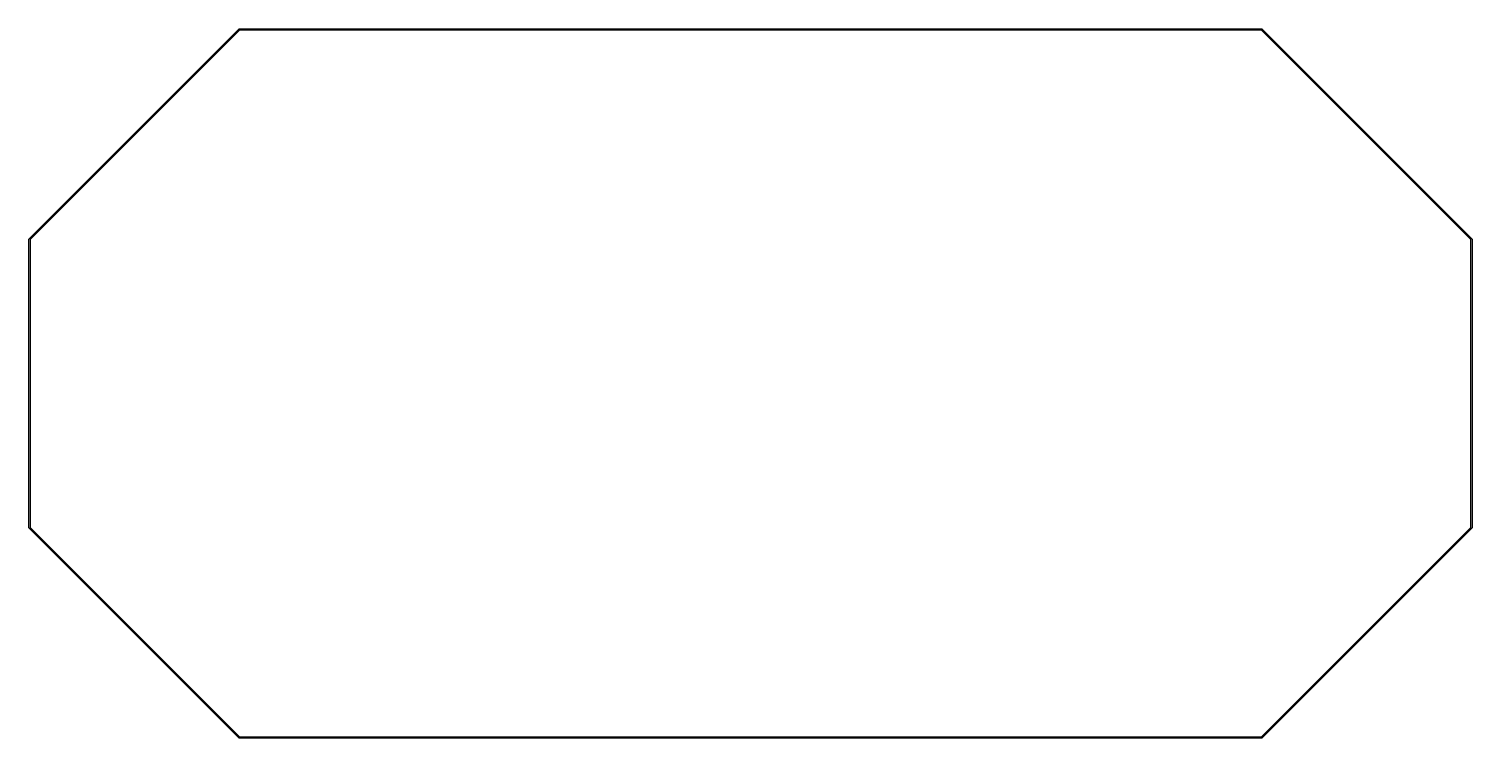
# Model space of a CAD drawing. Extents: x 162 to 217, y -92 to -65.
import ezdxf

# ---------------------------------------------------------------- set-up
doc = ezdxf.new("R2010")
doc.units = 0
doc.layers.add('BLACK', color=7, linetype='CONTINUOUS')

msp = doc.modelspace()

# ---------------------------------------------------------------- linework, layer by layer
at = {"layer": 'BLACK', "linetype": 'CONTINUOUS'}
for p, q in [((161.976904, -72.990432), (169.982322, -64.982323)), ((170.00767, -65.024999), (162.0231, -73.012253)), ((169.982322, -64.982323), (169.990432, -64.976903)), ((169.990432, -64.976903), (169.990433, -64.976903)), ((169.990433, -64.976903), (209, -64.975)), ((208.987743, -65.023098), (170.00767, -65.024999)), ((216.975001, -73.007671), (208.987743, -65.023098)), ((209, -64.975), (209.009567, -64.976903)), ((209.009567, -64.976903), (217.017677, -72.982322)), ((161.975, -73), (161.976903, -72.990433)), ((161.976903, -84.009567), (161.975, -73)), ((161.976903, -72.990433), (161.976904, -72.990432)), ((162.0231, -73.012253), (162.024998, -83.992329)), ((216.976899, -83.987747), (216.975001, -73.007671)), ((217.017677, -72.982322), (217.023097, -72.990432)), ((217.023097, -72.990432), (217.023097, -72.990433)), ((217.023097, -72.990433), (217.025, -84)), ((161.982322, -84.017678), (161.976903, -84.009567)), ((169.990432, -92.023097), (161.982322, -84.017678)), ((162.024998, -83.992329), (170.012255, -91.976901)), ((208.99233, -91.975), (216.976899, -83.987747)), ((217.023097, -84.009568), (209.017678, -92.017678)), ((217.025, -84), (217.023097, -84.009567)), ((217.023097, -84.009567), (217.023097, -84.009568)), ((169.990433, -92.023097), (169.990432, -92.023097)), ((170, -92.025), (169.990433, -92.023097)), ((209.009567, -92.023097), (170, -92.025)), ((170.012255, -91.976901), (208.99233, -91.975)), ((209.017678, -92.017678), (209.009567, -92.023097))]:
    msp.add_line(p, q, dxfattribs=at)

doc.saveas('drawing.dxf')
